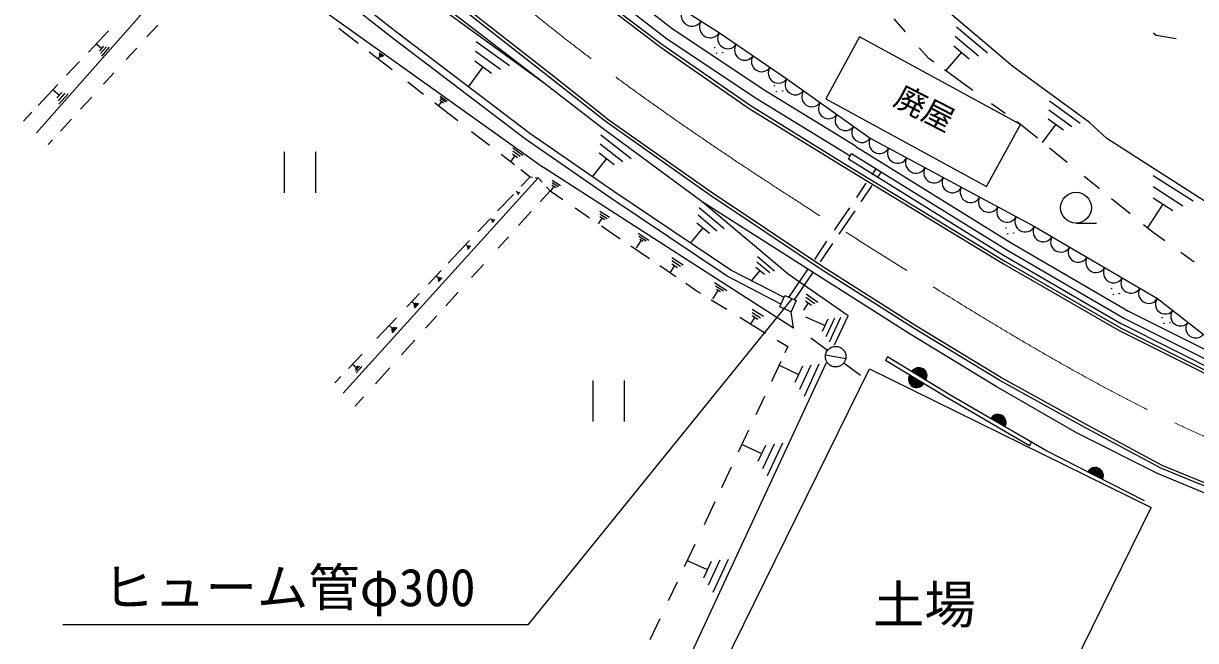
# Model space of a CAD drawing. Units: millimetres, scale not verified. Extents: x 40000 to 680000, y 20000 to 380000.
# Drawn here: x 99325 to 156324, y 242548 to 272558 of the extents above; entities that cross this region are included whole.
import ezdxf
from ezdxf.enums import TextEntityAlignment as Align

# ---------------------------------------------------------------- set-up
doc = ezdxf.new("R2010")
doc.units = ezdxf.units.MM
doc.header["$LTSCALE"] = 1000
doc.linetypes.add('CHAIN', pattern=[18.5, 12, -1.5, 3.5, -1.5])
for name, color, linetype, lineweight in [('M-BGD', 7, 'Continuous', 25), ('M-BMK', 2, 'CHAIN', 13), ('M-STR-STR3', 7, 'Continuous', 25)]:
    doc.layers.add(name, color=color, linetype=linetype, lineweight=lineweight)
doc.styles.add('ＭＳ ゴシック', font='')
doc.styles.get('ＭＳ ゴシック').set_extended_font_data('MS Gothic')

msp = doc.modelspace()

# ---------------------------------------------------------------- linework, layer by layer
at = {"layer": 'M-BGD'}
for p, q in [((117530, 272087), (104701, 282145)), ((117316, 271810), (104475, 281878)), ((99959, 267245), (108808, 277266)), ((109442, 276378), (124618, 265559)), ((126965, 276060), (133167, 272102)), ((124875, 269965), (119501, 274176)), ((124967, 270083), (119595, 274293)), ((128050, 274499), (130940, 272269)), ((124664, 269639), (119113, 273660)), ((124664, 269639), (119275, 273794)), ((127329, 273675), (130279, 271429)), ((127423, 273792), (130370, 271548)), ((127699, 274075), (130603, 271833)), ((147443, 270460), (143728, 273612)), ((105332, 271902), (105854, 272470)), ((142216, 272152), (141661, 272789)), ((103463, 272196), (102483, 271157)), ((114664, 272322), (115597, 271598)), ((123945, 267210), (117530, 272087)), ((130909, 272291), (135301, 269358)), ((133167, 272102), (136453, 269872)), ((139982, 271907), (138338, 268891)), ((147808, 267642), (139982, 271907)), ((144638, 271934), (145762, 270981)), ((144702, 272390), (146205, 271122)), ((154276, 272097), (154403, 271984)), ((154403, 271984), (155384, 271822)), ((102870, 271566), (103134, 271344)), ((103225, 271449), (103031, 271231)), ((103362, 271423), (103078, 271100)), ((103490, 271399), (103115, 270971)), ((104325, 270805), (104833, 271359)), ((123739, 266927), (117316, 271810)), ((121334, 271678), (122958, 270510)), ((130284, 271425), (134624, 268418)), ((130370, 271548), (134706, 268544)), ((130603, 271833), (135004, 268895)), ((143349, 270848), (142888, 271379)), ((144571, 271468), (145317, 270831)), ((116136, 271179), (117252, 270312)), ((116579, 270837), (116676, 270971)), ((116622, 271012), (116729, 270931)), ((116623, 271073), (116795, 270959)), ((116624, 271133), (116850, 270979)), ((121307, 271205), (122527, 270326)), ((143591, 270674), (143349, 270848)), ((144180, 270249), (144950, 271153)), ((102058, 270706), (101426, 270037)), ((120972, 269467), (121684, 270443)), ((121270, 270734), (122086, 270144)), ((145499, 269302), (144119, 270294)), ((151167, 267745), (147443, 270460)), ((103218, 269600), (103726, 270152)), ((118017, 269719), (118780, 269126)), ((127448, 267489), (124664, 269639)), ((127610, 267799), (124875, 269965)), ((127703, 267916), (124967, 270083)), ((136453, 269872), (140507, 266973)), ((101000, 269584), (100044, 268571)), ((100765, 269335), (101072, 269074)), ((101186, 269195), (100956, 268943)), ((101343, 269165), (101009, 268791)), ((101501, 269136), (101050, 268630)), ((135301, 269358), (139815, 266586)), ((102100, 268382), (102644, 268974)), ((119334, 268696), (120447, 267831)), ((119521, 268558), (119671, 268764)), ((119580, 268821), (119750, 268698)), ((119589, 268922), (119850, 268741)), ((119597, 269022), (119938, 268775)), ((134706, 268544), (139241, 265743)), ((135004, 268895), (139527, 266117)), ((138338, 268891), (146164, 264625)), ((147060, 268179), (146407, 268649)), ((149218, 268790), (150705, 267708)), ((99740, 268249), (99325, 267809)), ((101127, 267322), (101661, 267904)), ((132765, 264348), (127697, 267921)), ((134624, 268418), (139163, 265615)), ((149159, 267926), (149903, 267390)), ((149188, 268358), (150309, 267548)), ((132326, 263875), (127448, 267489)), ((132680, 264224), (127610, 267799)), ((146164, 264625), (147808, 267642)), ((147808, 267642), (147634, 267766)), ((148630, 266972), (147808, 267642)), ((148881, 266767), (149537, 267662)), ((152013, 266967), (151167, 267745)), ((100532, 266674), (100732, 266891)), ((121121, 267308), (121986, 266636)), ((127841, 264094), (123739, 266927)), ((128038, 264383), (123945, 267210)), ((127404, 267136), (128880, 265996)), ((140507, 266973), (148486, 262684)), ((159521, 262148), (152013, 266967)), ((112020, 264313), (112020, 266313)), ((113520, 266313), (113520, 264313)), ((122553, 266196), (123201, 265692)), ((123112, 266219), (123354, 266041)), ((123118, 266360), (123487, 266098)), ((123124, 266501), (123617, 266145)), ((127323, 266267), (128050, 265693)), ((127364, 266706), (128466, 265850)), ((139527, 266117), (139598, 266232)), ((139598, 266232), (147143, 261549)), ((139809, 266572), (147349, 261892)), ((150084, 265789), (149229, 266485)), ((123019, 265829), (123239, 266134)), ((127002, 265095), (127687, 265985)), ((139163, 265615), (146978, 260875)), ((139241, 265743), (147054, 261004)), ((139440, 265978), (139527, 266117)), ((139440, 265978), (146985, 261294)), ((124354, 265057), (114872, 254572)), ((123513, 265450), (123960, 265103)), ((123960, 265103), (123532, 264651)), ((123960, 265103), (124072, 265090)), ((124215, 265073), (124354, 265057)), ((124354, 265057), (124551, 264841)), ((132975, 260165), (124618, 265559)), ((140590, 265197), (140790, 265493)), ((140876, 265085), (141045, 265334)), ((151656, 264511), (150910, 265117)), ((154268, 265161), (156204, 263924)), ((124765, 264605), (124932, 264421)), ((124969, 264397), (125127, 264642)), ((125028, 264711), (125226, 264573)), ((125029, 264935), (125439, 264675)), ((125029, 264823), (125337, 264623)), ((139844, 264096), (140311, 264785)), ((140065, 263888), (140597, 264672)), ((154269, 264621), (155712, 263691)), ((123148, 264245), (122385, 263440)), ((123285, 264402), (123365, 264332)), ((123445, 264352), (123345, 264242)), ((123415, 264352), (123345, 264282)), ((123375, 264352), (123345, 264312)), ((124449, 263888), (124932, 264421)), ((124932, 264421), (125556, 263996)), ((133544, 260261), (127841, 264094)), ((133722, 260563), (128038, 264383)), ((138067, 260625), (132680, 264224)), ((138149, 260751), (132765, 264348)), ((153151, 263294), (152240, 264035)), ((154258, 264074), (155221, 263457)), ((123397, 262724), (124018, 263411)), ((126151, 263590), (126853, 263112)), ((127353, 263433), (127826, 263131)), ((132178, 263610), (133401, 262588)), ((137948, 260298), (132326, 263875)), ((136508, 260371), (132326, 263875)), ((138762, 262500), (139505, 263595)), ((138999, 262314), (139771, 263453)), ((153994, 262608), (154741, 263770)), ((121998, 263032), (121417, 262418)), ((122037, 263073), (122124, 262995)), ((122151, 263031), (122087, 262962)), ((122190, 263024), (122101, 262928)), ((122229, 263016), (122113, 262885)), ((127288, 262814), (127473, 263095)), ((127354, 263168), (127592, 263022)), ((127359, 263300), (127714, 263080)), ((132069, 262867), (132686, 262355)), ((132129, 263243), (133043, 262472)), ((150510, 262848), (151510, 262848)), ((154267, 262386), (153793, 262772)), ((127438, 262713), (128351, 262091)), ((129215, 262352), (129745, 262012)), ((129255, 262212), (129605, 261992)), ((131762, 261877), (132379, 262616)), ((148486, 262684), (154472, 259190)), ((154831, 261979), (154267, 262386)), ((121023, 262002), (119984, 260905)), ((120833, 261802), (120938, 261711)), ((120967, 261757), (120899, 261668)), ((121026, 261746), (120912, 261625)), ((121075, 261737), (120922, 261572)), ((122406, 261628), (122910, 262186)), ((128867, 261739), (129769, 261124)), ((129135, 261652), (129375, 262022)), ((129295, 262072), (129455, 261972)), ((137804, 261085), (138400, 261965)), ((138080, 260958), (138684, 261849)), ((147349, 261892), (153062, 258565)), ((130849, 261183), (131411, 260813)), ((135019, 261228), (135853, 260523)), ((146992, 261290), (152721, 257954)), ((147143, 261549), (152872, 258213)), ((156249, 260956), (155614, 261414)), ((119641, 260542), (119019, 259886)), ((121113, 260198), (121690, 260836)), ((130272, 260781), (131054, 260248)), ((130771, 260434), (130998, 260779)), ((130851, 261030), (131277, 260747)), ((130851, 260867), (131132, 260682)), ((136314, 259223), (133722, 260563)), ((134736, 260040), (135155, 260541)), ((134943, 260713), (135367, 260369)), ((134981, 260971), (135615, 260445)), ((136549, 259233), (137474, 260599)), ((142644, 257717), (138067, 260625)), ((142723, 257845), (138149, 260751)), ((146978, 260875), (152606, 257630)), ((147054, 261004), (152677, 257762)), ((119389, 260281), (119520, 260165)), ((119560, 260219), (119470, 260114)), ((119629, 260206), (119490, 260059)), ((119688, 260195), (119499, 259996)), ((131533, 259922), (132140, 259508)), ((132935, 259952), (133535, 259572)), ((136769, 257741), (132975, 260165)), ((136153, 258912), (133544, 260261)), ((139430, 258339), (136508, 260371)), ((136828, 259110), (137720, 260427)), ((142441, 257452), (137948, 260298)), ((118586, 259429), (117961, 258769)), ((119872, 258826), (120471, 259488)), ((132140, 259508), (132244, 259444)), ((132855, 259162), (133125, 259582)), ((132985, 259792), (133375, 259552)), ((133035, 259632), (133215, 259522)), ((137384, 259403), (137959, 259000)), ((118210, 259037), (118349, 258909)), ((118402, 258970), (118297, 258847)), ((118480, 258956), (118326, 258781)), ((118549, 258943), (118342, 258707)), ((132770, 259123), (133531, 258657)), ((136103, 258775), (136346, 259324)), ((136651, 258532), (136103, 258775)), ((136346, 259324), (136894, 259080)), ((136894, 259080), (136651, 258532)), ((137268, 258621), (137507, 258973)), ((137362, 259071), (137649, 258865)), ((137374, 259242), (137805, 258937)), ((154472, 259190), (157436, 256856)), ((117462, 258242), (116512, 257239)), ((118884, 257732), (119429, 258335)), ((134161, 258271), (135415, 257504)), ((134690, 257943), (134903, 258269)), ((134763, 258661), (135309, 258315)), ((134765, 258508), (135174, 258249)), ((134767, 258355), (135040, 258182)), ((136769, 257741), (136651, 258532)), ((137352, 258284), (138309, 257877)), ((138760, 258220), (138338, 257322)), ((139063, 258265), (138502, 257058)), ((138772, 256922), (139430, 258339)), ((152872, 258213), (159308, 254981)), ((153062, 258565), (159477, 255343)), ((117107, 257869), (117264, 257728)), ((117326, 257788), (117200, 257659)), ((117407, 257783), (117227, 257582)), ((117485, 257768), (117253, 257506)), ((138447, 258177), (138162, 257579)), ((146812, 255200), (142644, 257717)), ((146887, 255330), (142723, 257845)), ((152677, 257762), (159065, 254560)), ((152737, 257945), (159173, 254713)), ((117713, 256438), (118364, 257157)), ((135979, 257158), (136499, 256840)), ((138419, 256652), (137614, 257245)), ((146633, 254906), (142441, 257452)), ((152606, 257630), (159002, 254423)), ((136499, 256840), (136358, 256540)), ((115791, 256478), (115131, 255781)), ((115333, 255993), (115515, 255827)), ((130225, 238511), (138377, 256071)), ((136157, 256113), (135702, 255146)), ((136075, 255934), (137020, 255493)), ((137612, 255942), (137066, 254762)), ((138008, 255990), (137286, 254416)), ((138329, 256447), (139312, 256263)), ((139222, 256057), (140024, 255460)), ((141351, 256340), (141248, 256169)), ((144280, 254333), (141248, 256169)), ((144382, 254505), (141351, 256340)), ((114755, 255384), (114474, 255088)), ((115581, 255906), (115450, 255748)), ((115679, 255888), (115474, 255662)), ((115778, 255869), (115497, 255566)), ((116439, 255029), (117146, 255811)), ((131332, 237191), (140464, 255761)), ((137205, 255886), (136834, 255100)), ((140464, 255761), (154166, 249023)), ((127036, 253201), (127036, 255201)), ((128536, 255201), (128536, 253201)), ((150574, 252641), (146633, 254906)), ((150786, 252996), (146812, 255200)), ((150858, 253128), (146887, 255330)), ((115463, 253950), (115868, 254397)), ((135355, 254410), (134941, 253529)), ((148242, 252023), (144280, 254333)), ((149038, 251791), (144382, 254505)), ((154700, 251066), (150858, 253128)), ((134589, 252782), (134085, 251711)), ((154507, 250651), (150574, 252641)), ((154635, 250930), (150786, 252996)), ((134268, 252090), (135223, 251648)), ((135408, 252040), (135038, 251255)), ((135825, 252095), (135268, 250907)), ((136233, 252151), (135488, 250560)), ((148242, 252023), (148343, 252196)), ((153844, 249339), (149038, 251791)), ((133741, 250980), (133267, 249973)), ((158981, 249146), (154635, 250930)), ((159032, 249287), (154700, 251066)), ((158862, 248858), (154507, 250651)), ((132945, 249290), (132422, 248178)), ((145264, 230921), (154166, 249023)), ((131973, 247224), (131462, 246139)), ((131606, 246443), (132581, 245997)), ((132768, 246399), (132392, 245584)), ((133185, 246454), (132622, 245236)), ((133600, 246498), (132850, 244878)), ((131108, 245386), (130678, 244473)), ((130271, 243608), (129788, 242582))]:
    msp.add_line(p, q, dxfattribs=at)
for centre, radius in [((132942, 271381), 10), ((133027, 271101), 10), ((133323, 271138), 10), ((135853, 269524), 10), ((135938, 269243), 10), ((136234, 269281), 10), ((150510, 263598), 750), ((147102, 262606), 10), ((147187, 262325), 10), ((147483, 262362), 10), ((152231, 259668), 10), ((152316, 259387), 10), ((152612, 259424), 10), ((154696, 258249), 10), ((154780, 257968), 10), ((155077, 258005), 10), ((138821, 256355), 500)]:
    msp.add_circle(centre, radius, dxfattribs=at)
for centre, radius, start, end in [((131838, 272950), 526, 147.4557, 327.4558), ((132724, 272385), 526, 147.4557, 327.4558), ((133578, 271823), 496, 145.8343, 325.8343), ((134400, 271266), 496, 145.8343, 325.8343), ((135221, 270708), 496, 145.8343, 325.8343), ((136042, 270150), 496, 145.8343, 325.8343), ((136859, 269582), 498, 144.4352, 324.4352), ((137669, 269002), 498, 144.4352, 324.4352), ((138480, 268422), 498, 144.4352, 324.4352), ((139291, 267843), 498, 144.4352, 324.4352), ((140102, 267263), 498, 144.4352, 324.4352), ((140950, 266735), 503, 151.7389, 331.7389), ((141837, 266258), 503, 151.7389, 331.7389), ((142724, 265782), 503, 151.7389, 331.7389), ((143610, 265305), 503, 151.7389, 331.7389), ((144497, 264828), 503, 151.7389, 331.7389), ((145383, 264352), 503, 151.7389, 331.7389), ((146270, 263875), 503, 151.7389, 331.7389), ((147157, 263399), 503, 151.7389, 331.7389), ((148043, 262922), 503, 151.7389, 331.7389), ((148914, 262434), 495, 149.7305, 329.7305), ((149769, 261935), 495, 149.7305, 329.7305), ((150624, 261436), 495, 149.7305, 329.7305), ((151479, 260937), 495, 149.7305, 329.7305), ((152334, 260438), 495, 149.7305, 329.7305), ((153189, 259939), 495, 149.7305, 329.7305), ((154044, 259440), 495, 149.7305, 329.7305), ((154842, 258898), 472, 141.7764, 321.7764), ((155584, 258315), 472, 141.7764, 321.7764), ((156325, 257731), 472, 141.7764, 321.7764), ((142764, 255251), 400, 148.8134, 328.8134), ((142764, 255251), 400, 148.8134, 328.8134), ((142764, 255251), 350, 148.8134, 328.8134), ((142764, 255251), 300, 148.8134, 328.8134), ((142764, 255251), 250, 148.8134, 328.8134), ((142867, 255422), 400, 328.8134, 148.8134), ((142867, 255422), 400, 328.8134, 148.8134), ((142764, 255251), 200, 148.8134, 328.8134), ((142867, 255422), 350, 328.8134, 148.8134), ((142867, 255422), 300, 328.8134, 148.8134), ((142867, 255422), 250, 328.8134, 148.8134), ((142867, 255422), 200, 328.8134, 148.8134), ((142867, 255422), 150, 328.8134, 148.8134), ((142867, 255422), 100, 328.8134, 148.8134), ((142867, 255422), 50, 328.8134, 148.8134), ((142764, 255251), 150, 148.8134, 328.8134), ((142764, 255251), 100, 148.8134, 328.8134), ((142764, 255251), 50, 148.8134, 328.8134), ((146710, 253148), 400, 329.7601, 149.7601), ((146710, 253148), 400, 329.7601, 149.7601), ((146710, 253148), 350, 329.7601, 149.7601), ((146710, 253148), 300, 329.7601, 149.7601), ((146710, 253148), 250, 329.7601, 149.7601), ((146710, 253148), 200, 329.7601, 149.7601), ((146710, 253148), 150, 329.7601, 149.7601), ((146710, 253148), 100, 329.7601, 149.7601), ((146710, 253148), 50, 329.7601, 149.7601), ((151441, 250565), 400, 332.9704, 152.9704), ((151441, 250565), 400, 332.9704, 152.9704), ((151441, 250565), 350, 332.9704, 152.9704), ((151441, 250565), 300, 332.9704, 152.9704), ((151441, 250565), 250, 332.9704, 152.9704), ((151441, 250565), 200, 332.9704, 152.9704), ((151441, 250565), 150, 332.9704, 152.9704), ((151441, 250565), 100, 332.9704, 152.9704), ((151441, 250565), 50, 332.9704, 152.9704)]:
    msp.add_arc(centre, radius, start, end, dxfattribs=at)
for points, knots in [([(109242, 315260), (110382, 313848), (111522, 312435), (112704, 311050), (115589, 307670), (118726, 304454), (122340, 301882), (125825, 299403), (129753, 297522), (133193, 295052), (139547, 290490), (144235, 283918), (150126, 278493), (151844, 276911), (153664, 275427), (155740, 274470), (157849, 273497), (160223, 273069), (162289, 271944), (163827, 271106), (165194, 269880), (166124, 268389), (166454, 267860), (166729, 267298), (167122, 266825), (167326, 266579), (167561, 266358), (167790, 266133), (168019, 265907), (168242, 265677), (168471, 265452), (168700, 265228), (168936, 265009), (169176, 264796), (169418, 264582), (169666, 264375), (169920, 264176), (170146, 263999), (170378, 263830), (170616, 263669), (170853, 263509), (171097, 263358), (171348, 263219), (171597, 263080), (171852, 262954), (172114, 262843), (172374, 262733), (172641, 262638), (172913, 262561), (173134, 262499), (173358, 262450), (173584, 262409), (173811, 262369), (174040, 262338), (174270, 262313), (174500, 262288), (174732, 262269), (174964, 262253), (175196, 262238), (175428, 262224), (175661, 262211), (176176, 262181), (176692, 262150), (177207, 262119), (177720, 262088), (178234, 262057), (178747, 262028), (179258, 261999), (179770, 261972), (180282, 261948), (180794, 261925), (181305, 261905), (181817, 261890), (182307, 261876), (182796, 261867), (183286, 261859), (183777, 261851), (184267, 261845), (184758, 261836), (185249, 261827), (185741, 261815), (186232, 261798), (186724, 261781), (187216, 261757), (187708, 261725), (188080, 261700), (188451, 261669), (188823, 261640), (189194, 261610), (189565, 261581), (189936, 261559), (190306, 261537), (190676, 261522), (191046, 261520), (191414, 261518), (191783, 261529), (192150, 261559), (192427, 261582), (192702, 261615), (192976, 261657), (193252, 261699), (193526, 261749), (193799, 261803), (194073, 261858), (194347, 261917), (194619, 261982), (194892, 262048), (195164, 262119), (195438, 262178), (196520, 262410), (197637, 262450), (198736, 262594), (199251, 262661), (199762, 262752), (200273, 262838), (200784, 262925), (201296, 263007), (201806, 263096), (202316, 263185), (202824, 263281), (203331, 263383), (203837, 263485), (204342, 263593), (204844, 263711), (205395, 263841), (205943, 263982), (206489, 264131), (207036, 264281), (207580, 264440), (208122, 264604), (208667, 264768), (209209, 264939), (209751, 265112), (210296, 265286), (210840, 265463), (211384, 265641), (211692, 265741), (211999, 265841), (212305, 265946), (212610, 266051), (212914, 266160), (213214, 266278), (213511, 266396), (213805, 266523), (214093, 266663), (214378, 266802), (214658, 266955), (214926, 267125), (215104, 267238), (215278, 267359), (215447, 267484), (215618, 267610), (215785, 267741), (215948, 267877), (216112, 268014), (216272, 268155), (216435, 268293), (216600, 268431), (216768, 268566), (216915, 268720), (217169, 268986), (217361, 269310), (217580, 269605), (218870, 271344), (221107, 272099), (222913, 273347), (224014, 274108), (224954, 275052), (225813, 276060), (226679, 277077), (227462, 278159), (228245, 279241)], [0, 0, 0, 0, 1, 1, 1, 2, 2, 2, 3, 3, 3, 4, 4, 4, 5, 5, 5, 6, 6, 6, 7, 7, 7, 8, 8, 8, 9, 9, 9, 10, 10, 10, 11, 11, 11, 12, 12, 12, 13, 13, 13, 14, 14, 14, 15, 15, 15, 16, 16, 16, 17, 17, 17, 18, 18, 18, 19, 19, 19, 20, 20, 20, 21, 21, 21, 22, 22, 22, 23, 23, 23, 24, 24, 24, 25, 25, 25, 26, 26, 26, 27, 27, 27, 28, 28, 28, 29, 29, 29, 30, 30, 30, 31, 31, 31, 32, 32, 32, 33, 33, 33, 34, 34, 34, 35, 35, 35, 36, 36, 36, 37, 37, 37, 38, 38, 38, 39, 39, 39, 40, 40, 40, 41, 41, 41, 42, 42, 42, 43, 43, 43, 44, 44, 44, 45, 45, 45, 46, 46, 46, 47, 47, 47, 48, 48, 48, 49, 49, 49, 50, 50, 50, 51, 51, 51, 52, 52, 52, 53, 53, 53, 54, 54, 54, 55, 55, 55, 56, 56, 56, 57, 57, 57, 57]), ([(225065, 279522), (222577, 277441), (220089, 275360), (217580, 273254), (215618, 271607), (213644, 269944), (211405, 268763), (208497, 267229), (205143, 266507), (201863, 266050), (197456, 265436), (193181, 265297), (188578, 265021), (183081, 264691), (177116, 264166), (172767, 266798), (170086, 268421), (168019, 271243), (165469, 273347), (161422, 276688), (156159, 278221), (152091, 281300), (148337, 284141), (145600, 288300), (142268, 291778), (139328, 294846), (135926, 297384), (132257, 299543), (128331, 301853), (124101, 303728), (120656, 306560), (117590, 309080), (115147, 312357), (112704, 315635)], [0, 0, 0, 0, 1, 1, 1, 2, 2, 2, 3, 3, 3, 4, 4, 4, 5, 5, 5, 6, 6, 6, 7, 7, 7, 8, 8, 8, 9, 9, 9, 10, 10, 10, 11, 11, 11, 11]), ([(209465, 271513), (205731, 270090), (201996, 268667), (198153, 268108), (194438, 267568), (190621, 267835), (186731, 268108), (182469, 268407), (178119, 268711), (174431, 270414), (170450, 272253), (167241, 275722), (163558, 278432), (159505, 281413), (154876, 283474), (151257, 286778), (147869, 289873), (145365, 294057), (141922, 297102), (138912, 299764), (135184, 301556), (131489, 303362), (128857, 304648), (126242, 305942), (124020, 307755), (122765, 308780), (121636, 309970), (120506, 311160)], [0, 0, 0, 0, 1, 1, 1, 2, 2, 2, 3, 3, 3, 4, 4, 4, 5, 5, 5, 6, 6, 6, 7, 7, 7, 8, 8, 8, 9, 9, 9, 9]), ([(202436, 272281), (199055, 271815), (195674, 271349), (192223, 271183), (188441, 271001), (184575, 271180), (181020, 272281), (177871, 273257), (174965, 274958), (172015, 276565), (167323, 279119), (162518, 281435), (158396, 284692), (155126, 287275), (152285, 290451), (149610, 293698), (148530, 295008), (147478, 296330), (146425, 297651)], [0, 0, 0, 0, 1, 1, 1, 2, 2, 2, 3, 3, 3, 4, 4, 4, 5, 5, 5, 6, 6, 6, 6])]:
    msp.add_open_spline(points, degree=3, knots=knots, dxfattribs=at)
at = {"layer": 'M-BMK'}
msp.add_open_spline([(113955, 281820), (117936, 278262), (121917, 274705), (126132, 271456), (131284, 267484), (136784, 263974), (142331, 260514), (147432, 257332), (152572, 254194), (158103, 251889), (161172, 250610), (164361, 249588), (167606, 248860), (168147, 248739), (168690, 248626), (169235, 248521), (169779, 248416), (170326, 248319), (170874, 248231), (171421, 248142), (171970, 248062), (172520, 247991), (172946, 247936), (173373, 247887), (173800, 247842), (174227, 247798), (174654, 247757), (175082, 247723), (175510, 247688), (175938, 247660), (176366, 247632)], degree=3, knots=[0, 0, 0, 0, 1, 1, 1, 2, 2, 2, 3, 3, 3, 4, 4, 4, 5, 5, 5, 6, 6, 6, 7, 7, 7, 8, 8, 8, 9, 9, 9, 10, 10, 10, 10], dxfattribs=at)
at = {"layer": 'M-STR-STR3'}
for p, q in [((136696, 259168), (123856, 243312)), ((123856, 243312), (101245, 243312))]:
    msp.add_line(p, q, dxfattribs=at)

# ---------------------------------------------------------------- texts
at = {"layer": 'M-BGD', "style": 'ＭＳ ゴシック'}
msp.add_text('廃屋', height=1100, rotation=332.763, dxfattribs=at).set_placement((141415, 268336), align=Align.BOTTOM_LEFT)
msp.add_text('土場', height=1833, dxfattribs=at).set_placement((140634, 242834), align=Align.BOTTOM_LEFT)
at = {"layer": 'M-STR-STR3', "style": 'ＭＳ ゴシック'}
msp.add_text('ヒューム管φ300', height=1833, dxfattribs=at).set_placement((103176, 243668), align=Align.BOTTOM_LEFT)

doc.saveas('drawing.dxf')
